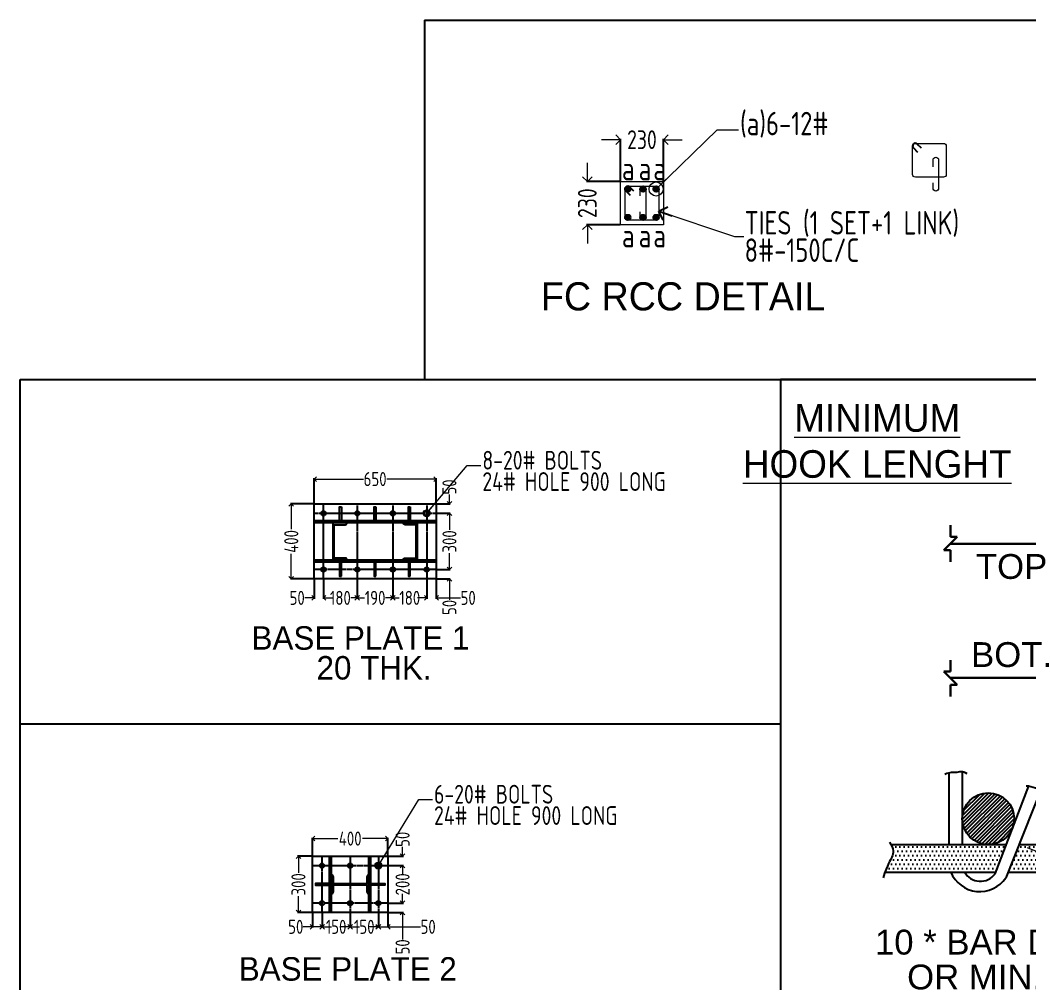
# Model space of a CAD drawing. Header units: millimetres. Extents: x 3470347 to 5996549, y -3470518 to 17149644.
# Drawn here: x 4621211 to 4642728, y 6873814 to 6894353 of the extents above; entities that cross this region are included whole.
import ezdxf

# ---------------------------------------------------------------- set-up
doc = ezdxf.new("R2010")
doc.units = ezdxf.units.MM
doc.header["$MEASUREMENT"] = 0
doc.header["$PDMODE"] = 35
doc.header["$PDSIZE"] = -5
doc.linetypes.add('$AUDIT_BAD_LTYPE8', pattern=[0])
doc.linetypes.add('CENTERX2', pattern=[4, 2.5, -0.5, 0.5, -0.5])
doc.layers.get('0').update_dxf_attribs({"linetype": 'CONTINUOUS', "lineweight": 25})
doc.layers.get('DEFPOINTS').update_dxf_attribs({"linetype": 'CONTINUOUS', "lineweight": 25})
for name, color, linetype, lineweight in [('6 TEXT', 7, 'CONTINUOUS', 25), ('DIMENSION', 11, 'CONTINUOUS', 15), ('rDIMension', 1, 'CONTINUOUS', 18), ('rRCC 2', 40, 'CONTINUOUS', 15), ('rREINF 1', 1, 'CONTINUOUS', 25), ('rREINF 2', 4, 'CONTINUOUS', 25)]:
    doc.layers.add(name, color=color, linetype=linetype, lineweight=lineweight)
doc.layers.add('GF-COL', color=12, linetype='CONTINUOUS')
doc.styles.add('DIM', font='geniso.shx', dxfattribs={"width": 0.85})
doc.styles.get("Standard").update_dxf_attribs({"font": ''})
doc.styles.add('style1', font='arial.ttf', dxfattribs={"height": 8})
doc.styles.get('Standard').set_extended_font_data('AR CENA')
doc.dimstyles.new('ST-150', dxfattribs={"dimscale": 75, "dimtxt": 3, "dimasz": 2, "dimexe": 0.18, "dimexo": 0.0625, "dimgap": 0.2, "dimtad": 0, "dimdec": 0, "dimlfac": 2, "dimzin": 0, "dimdsep": 46, "dimtxsty": 'DIM', "dimblk": 'OPEN90', "dimcen": 0.09, "dimclrd": 256, "dimclrt": 7, "dimadec": 0, "dimazin": 0, "dimtfac": 1, "dimtdec": 0, "dimtofl": 0, "dimtmove": 0, "dimatfit": 3, "dimldrblk": 'OPEN90', "dimfxl": 1, "dimtolj": 1, "dimtzin": 0, "dimlwd": -1, "dimarcsym": 0})
doc.dimstyles.new('ST-25', dxfattribs={"dimscale": 100, "dimtxt": 2.5, "dimasz": 2, "dimexe": 0.18, "dimexo": 0.0625, "dimgap": 0.2, "dimtad": 0, "dimdec": 0, "dimlfac": 0.25, "dimzin": 0, "dimdsep": 46, "dimtxsty": 'DIM', "dimblk": 'OPEN90', "dimcen": 0.09, "dimclrd": 256, "dimclrt": 7, "dimadec": 0, "dimazin": 0, "dimtfac": 1, "dimtdec": 0, "dimtofl": 0, "dimtmove": 0, "dimatfit": 3, "dimldrblk": 'OPEN90', "dimfxl": 1, "dimtolj": 1, "dimtzin": 0, "dimlwd": -1, "dimarcsym": 0})

# ---------------------------------------------------------------- blocks, each defined once
blk = doc.blocks.new('T')
at = {"ltscale": 0.25}
h = blk.add_hatch(dxfattribs=at)
h.set_pattern_fill('DOTS', color=256, scale=25, style=0)
h.set_pattern_definition([(0, (364628.7036, 134455.7945), (0.78125, 1.5625), [0, -1.5625])])
h.paths.add_polyline_path([(344212.47, 142257.22), (344211.86, 142255.65), (344211.51, 142252.5), (344210.21, 142251.09), (344210.2, 142251.07), (344209.84, 142250.38), (344208.66, 142247.3), (344248.66, 142247.3), (344252.48, 142257.22)])
h.paths.add_polyline_path([(344281.43, 142247.3), (344281.46, 142247.36), (344282.39, 142250.37), (344283.03, 142251.06), (344284.47, 142254.82), (344284.46, 142255.14), (344284.33, 142255.82), (344284.07, 142256.56), (344283.74, 142257.22), (344257.22, 142257.22), (344253.29, 142247.3)])
at = {"layer": 'GF-COL'}
h = blk.add_hatch(dxfattribs=at)
h.set_pattern_fill('ANSI31', color=6, scale=7.5, style=0)
h.set_pattern_definition([(45, (220759.7722, 92928.574), (-0.6629126074, 0.6629126074), [])])
h.paths.add_polyline_path([(344236.71, 142264.79, 0.906986), (344255.3, 142266.61, 0.906986), (344236.71, 142268.43)])
at = {"color": 2, "linetype": '$AUDIT_BAD_LTYPE8', "lineweight": 30}
for p, q in [((344232.3, 142372.9), (344232.3, 142368.7)), ((344234.7, 142368.7), (344229.9, 142363.9)), ((344232.3, 142368.7), (344234.7, 142368.7)), ((344232.13, 142366.13), (344275.72, 142366.13)), ((344232.3, 142363.9), (344229.9, 142363.9)), ((344232.3, 142359.7), (344232.3, 142363.9)), ((344232.3, 142324.1), (344232.3, 142319.9)), ((344232.3, 142319.9), (344229.9, 142319.9)), ((344234.7, 142315.1), (344229.9, 142319.9)), ((344232.13, 142317.67), (344275.72, 142317.67)), ((344232.3, 142310.9), (344232.3, 142315.1)), ((344232.3, 142315.1), (344234.7, 142315.1))]:
    blk.add_line(p, q, dxfattribs=at)
at = {"layer": 'DIMENSION', "color": 7, "lineweight": 9}
blk.add_line((344260.01, 142256.12), (344293.66, 142242.8), dxfattribs=at)
at = {"layer": 'GF-COL', "color": 5}
for p, q in [((344231.63, 142283.29), (344231.63, 142257.22)), ((344236.51, 142283.7), (344236.51, 142257.22)), ((344248.41, 142246.63), (344260.66, 142278.48)), ((344252.46, 142245.21), (344265.2, 142277.39))]:
    blk.add_line(p, q, dxfattribs=at)
at = {"layer": 'GF-COL', "color": 3}
for p, q in [((344210.68, 142257.22), (344252.48, 142257.22)), ((344257.22, 142257.22), (344283.74, 142257.22)), ((344208.55, 142247.3), (344248.66, 142247.3)), ((344253.29, 142247.3), (344281.49, 142247.3))]:
    blk.add_line(p, q, dxfattribs=at)
at = {"layer": 'GF-COL', "color": 5}
for points in [[(344230.17, 142282.78), (344230.95, 142283.09), (344231.62, 142283.28), (344232.19, 142283.39), (344232.68, 142283.44), (344233.12, 142283.45), (344233.52, 142283.44), (344233.9, 142283.43), (344234.29, 142283.45), (344234.7, 142283.51), (344235.14, 142283.59), (344235.6, 142283.66), (344236.08, 142283.71), (344236.58, 142283.69), (344237.09, 142283.59), (344237.62, 142283.38), (344238.16, 142283.03)], [(344259.62, 142278.57), (344260.55, 142278.5), (344261.4, 142278.33), (344262.23, 142278.09), (344263.1, 142277.83), (344264.06, 142277.58), (344265.16, 142277.39), (344266.47, 142277.3)]]:
    blk.add_lwpolyline(points, dxfattribs=at)
at = {"layer": 'GF-COL', "color": 3}
blk.add_lwpolyline([(344210.11, 142258.1), (344210.68, 142257.22), (344211.09, 142256.42), (344211.35, 142255.68), (344211.48, 142255), (344211.5, 142254.38), (344211.43, 142253.79), (344211.28, 142253.24), (344211.07, 142252.72), (344210.82, 142252.22), (344210.53, 142251.68), (344210.2, 142251.07), (344209.82, 142250.33), (344209.39, 142249.42), (344208.92, 142248.29), (344208.4, 142246.88), (344207.83, 142245.15)], dxfattribs=at)
blk.add_circle((344245.92, 142266.61), 9.38, dxfattribs=at)
at = {"layer": 'GF-COL', "color": 5}
for centre, radius, start, end in [((344242.9, 142251.58), 11.38, 202.1069, 325.9926), ((344243.07, 142250.58), 6.64, 209.6594, 323.4937)]:
    blk.add_arc(centre, radius, start, end, dxfattribs=at)
at = {"color": 72, "linetype": '$AUDIT_BAD_LTYPE8', "lineweight": 18, "insert": (344254.38, 142416.78, -4252.9), "char_height": 10, "attachment_point": 3}
blk.add_mtext('\\pxqc;{\\LMINIMUM \\PHOOK LENGHT}', dxfattribs=at)
at = {"layer": '6 TEXT', "color": 72, "style": 'style1'}
for s, p in [('10 * BAR DIA.', (344204.9, 142217.4)), ('OR MIN.3"', (344216.55, 142204.77))]:
    blk.add_text(s, height=9, dxfattribs=at).set_placement(p)
at = {"layer": '6 TEXT', "color": 72, "char_height": 9, "attachment_point": 8, "style": 'style1'}
for s, insert in [('TOP', (344254.38, 142353.36, 4497.41)), ('BOT.', (344254.38, 142321.44, 4497.41))]:
    blk.add_mtext(s, dxfattribs=dict(at, insert=insert))
blk = doc.blocks.new('_Open90')
at = {"color": 0, "linetype": 'ByBlock', "lineweight": -2}
for p, q in [((0, 0), (-1, 0)), ((-0.5, 0.5), (0, 0)), ((0, 0), (-0.5, -0.5))]:
    blk.add_line(p, q, dxfattribs=at)
blk = doc.blocks.new('*D483')
at = {"layer": 'DEFPOINTS', "color": 0}
for p in [(4630075, 6884572), (4627475, 6884043), (4630075, 6884043)]:
    blk.add_point(p, dxfattribs=at)
at = {"layer": 'rDIMension', "color": 0, "lineweight": -2}
for p, q in [((4627475, 6884049), (4627475, 6884590)), ((4630075, 6884049), (4630075, 6884590))]:
    blk.add_line(p, q, dxfattribs=at)
at = {"layer": 'rDIMension'}
for p, q in [((4627575, 6884572), (4628525, 6884572)), ((4629975, 6884572), (4629024, 6884572))]:
    blk.add_line(p, q, dxfattribs=at)
at = {"layer": 'rDIMension', "xscale": 100, "yscale": 100, "zscale": 100, "rotation": 180}
blk.add_blockref('_Open90', (4627475, 6884572), dxfattribs=at)
at = {"layer": 'rDIMension', "xscale": 100, "yscale": 100, "zscale": 100}
blk.add_blockref('_Open90', (4630075, 6884572), dxfattribs=at)
at = {"layer": 'rDIMension', "color": 7, "insert": (4628775, 6884572), "char_height": 300, "attachment_point": 5, "style": 'DIM'}
blk.add_mtext('\\A1;650', dxfattribs=at)
blk = doc.blocks.new('*D484')
at = {"layer": 'DEFPOINTS', "color": 0}
for p in [(4627475, 6884043), (4626989, 6882443), (4627475, 6882443)]:
    blk.add_point(p, dxfattribs=at)
at = {"layer": 'rDIMension', "color": 0, "lineweight": -2}
for p, q in [((4627468, 6884043), (4626971, 6884043)), ((4627468, 6882443), (4626971, 6882443))]:
    blk.add_line(p, q, dxfattribs=at)
at = {"layer": 'rDIMension'}
for p, q in [((4626989, 6883943), (4626989, 6883505)), ((4626989, 6882543), (4626989, 6882981))]:
    blk.add_line(p, q, dxfattribs=at)
at = {"layer": 'rDIMension', "xscale": 100, "yscale": 100, "zscale": 100}
for p, rotation in [((4626989, 6884043), 90), ((4626989, 6882443), 270)]:
    blk.add_blockref('_Open90', p, dxfattribs=dict(at, rotation=rotation))
at = {"layer": 'rDIMension', "color": 7, "insert": (4626989, 6883243), "char_height": 300, "attachment_point": 5, "rotation": 90, "style": 'DIM'}
blk.add_mtext('\\A1;400', dxfattribs=at)
blk = doc.blocks.new('*D485')
at = {"layer": 'DEFPOINTS', "color": 0}
for p in [(4627475, 6882443), (4627675, 6882443), (4627475, 6882040)]:
    blk.add_point(p, dxfattribs=at)
at = {"layer": 'rDIMension', "color": 0, "lineweight": -2}
for p, q in [((4627475, 6882437), (4627475, 6882022)), ((4627675, 6882437), (4627675, 6882022))]:
    blk.add_line(p, q, dxfattribs=at)
at = {"layer": 'rDIMension'}
for p, q in [((4627375, 6882040), (4627275, 6882040)), ((4627775, 6882040), (4627875, 6882040))]:
    blk.add_line(p, q, dxfattribs=at)
at = {"layer": 'rDIMension', "xscale": 100, "yscale": 100, "zscale": 100}
blk.add_blockref('_Open90', (4627475, 6882040), dxfattribs=at)
at = {"layer": 'rDIMension', "xscale": 100, "yscale": 100, "zscale": 100, "rotation": 180}
blk.add_blockref('_Open90', (4627675, 6882040), dxfattribs=at)
at = {"layer": 'rDIMension', "color": 7, "insert": (4627114, 6882040), "char_height": 300, "attachment_point": 5, "style": 'DIM'}
blk.add_mtext('\\A1;50', dxfattribs=at)
blk = doc.blocks.new('*D486')
at = {"layer": 'DEFPOINTS', "color": 0}
for p in [(4627675, 6882443), (4628396, 6882443), (4628396, 6882040)]:
    blk.add_point(p, dxfattribs=at)
at = {"layer": 'rDIMension', "color": 0, "lineweight": -2}
for p, q in [((4627675, 6882437), (4627675, 6882022)), ((4628396, 6882437), (4628396, 6882022))]:
    blk.add_line(p, q, dxfattribs=at)
at = {"layer": 'rDIMension'}
for p, q in [((4627775, 6882040), (4627811, 6882040)), ((4628296, 6882040), (4628259, 6882040))]:
    blk.add_line(p, q, dxfattribs=at)
at = {"layer": 'rDIMension', "xscale": 100, "yscale": 100, "zscale": 100, "rotation": 180}
blk.add_blockref('_Open90', (4627675, 6882040), dxfattribs=at)
at = {"layer": 'rDIMension', "xscale": 100, "yscale": 100, "zscale": 100}
blk.add_blockref('_Open90', (4628396, 6882040), dxfattribs=at)
at = {"layer": 'rDIMension', "color": 7, "insert": (4628035, 6882040), "char_height": 300, "attachment_point": 5, "style": 'DIM'}
blk.add_mtext('\\A1;180', dxfattribs=at)
blk = doc.blocks.new('*D487')
at = {"layer": 'DEFPOINTS', "color": 0}
for p in [(4628396, 6882443), (4629154, 6882443), (4629154, 6882040)]:
    blk.add_point(p, dxfattribs=at)
at = {"layer": 'rDIMension', "color": 0, "lineweight": -2}
for p, q in [((4628396, 6882437), (4628396, 6882022)), ((4629154, 6882437), (4629154, 6882022))]:
    blk.add_line(p, q, dxfattribs=at)
at = {"layer": 'rDIMension'}
for p, q in [((4628496, 6882040), (4628551, 6882040)), ((4629054, 6882040), (4629000, 6882040))]:
    blk.add_line(p, q, dxfattribs=at)
at = {"layer": 'rDIMension', "xscale": 100, "yscale": 100, "zscale": 100, "rotation": 180}
blk.add_blockref('_Open90', (4628396, 6882040), dxfattribs=at)
at = {"layer": 'rDIMension', "xscale": 100, "yscale": 100, "zscale": 100}
blk.add_blockref('_Open90', (4629154, 6882040), dxfattribs=at)
at = {"layer": 'rDIMension', "color": 7, "insert": (4628775, 6882040), "char_height": 300, "attachment_point": 5, "style": 'DIM'}
blk.add_mtext('\\A1;190', dxfattribs=at)
blk = doc.blocks.new('*D488')
at = {"layer": 'DEFPOINTS', "color": 0}
for p in [(4629153, 6882443), (4629875, 6882443), (4629875, 6882040)]:
    blk.add_point(p, dxfattribs=at)
at = {"layer": 'rDIMension', "color": 0, "lineweight": -2}
for p, q in [((4629153, 6882437), (4629153, 6882022)), ((4629875, 6882437), (4629875, 6882022))]:
    blk.add_line(p, q, dxfattribs=at)
at = {"layer": 'rDIMension'}
for p, q in [((4629253, 6882040), (4629290, 6882040)), ((4629775, 6882040), (4629738, 6882040))]:
    blk.add_line(p, q, dxfattribs=at)
at = {"layer": 'rDIMension', "xscale": 100, "yscale": 100, "zscale": 100, "rotation": 180}
blk.add_blockref('_Open90', (4629153, 6882040), dxfattribs=at)
at = {"layer": 'rDIMension', "xscale": 100, "yscale": 100, "zscale": 100}
blk.add_blockref('_Open90', (4629875, 6882040), dxfattribs=at)
at = {"layer": 'rDIMension', "color": 7, "insert": (4629514, 6882040), "char_height": 300, "attachment_point": 5, "style": 'DIM'}
blk.add_mtext('\\A1;180', dxfattribs=at)
blk = doc.blocks.new('*D489')
at = {"layer": 'DEFPOINTS', "color": 0}
for p in [(4629875, 6882443), (4630075, 6882443), (4630075, 6882040)]:
    blk.add_point(p, dxfattribs=at)
at = {"layer": 'rDIMension', "color": 0, "lineweight": -2}
for p, q in [((4629875, 6882437), (4629875, 6882022)), ((4630075, 6882437), (4630075, 6882022))]:
    blk.add_line(p, q, dxfattribs=at)
at = {"layer": 'rDIMension'}
for p, q in [((4629775, 6882040), (4629675, 6882040)), ((4630175, 6882040), (4630598, 6882040))]:
    blk.add_line(p, q, dxfattribs=at)
at = {"layer": 'rDIMension', "xscale": 100, "yscale": 100, "zscale": 100}
blk.add_blockref('_Open90', (4629875, 6882040), dxfattribs=at)
at = {"layer": 'rDIMension', "xscale": 100, "yscale": 100, "zscale": 100, "rotation": 180}
blk.add_blockref('_Open90', (4630075, 6882040), dxfattribs=at)
at = {"layer": 'rDIMension', "color": 7, "insert": (4630758, 6882040), "char_height": 300, "attachment_point": 5, "style": 'DIM'}
blk.add_mtext('\\A1;50', dxfattribs=at)
blk = doc.blocks.new('*D490')
at = {"layer": 'DEFPOINTS', "color": 0}
for p in [(4630075, 6884043), (4630359, 6884043), (4630075, 6883843)]:
    blk.add_point(p, dxfattribs=at)
at = {"layer": 'rDIMension'}
for p, q in [((4630359, 6884143), (4630359, 6884243)), ((4630359, 6883743), (4630359, 6883643))]:
    blk.add_line(p, q, dxfattribs=at)
at = {"layer": 'rDIMension', "color": 0, "lineweight": -2}
for p, q in [((4630081, 6884043), (4630377, 6884043)), ((4630081, 6883843), (4630377, 6883843))]:
    blk.add_line(p, q, dxfattribs=at)
at = {"layer": 'rDIMension', "xscale": 100, "yscale": 100, "zscale": 100}
for p, rotation in [((4630359, 6884043), 270), ((4630359, 6883843), 90)]:
    blk.add_blockref('_Open90', p, dxfattribs=dict(at, rotation=rotation))
at = {"layer": 'rDIMension', "color": 7, "insert": (4630359, 6884403), "char_height": 300, "attachment_point": 5, "rotation": 90, "style": 'DIM'}
blk.add_mtext('\\A1;50', dxfattribs=at)
blk = doc.blocks.new('*D491')
at = {"layer": 'DEFPOINTS', "color": 0}
for p in [(4630075, 6883843), (4630075, 6882643), (4630359, 6882643)]:
    blk.add_point(p, dxfattribs=at)
at = {"layer": 'rDIMension', "color": 0, "lineweight": -2}
for p, q in [((4630081, 6883843), (4630377, 6883843)), ((4630081, 6882643), (4630377, 6882643))]:
    blk.add_line(p, q, dxfattribs=at)
at = {"layer": 'rDIMension'}
for p, q in [((4630359, 6883743), (4630359, 6883492)), ((4630359, 6882743), (4630359, 6882993))]:
    blk.add_line(p, q, dxfattribs=at)
at = {"layer": 'rDIMension', "xscale": 100, "yscale": 100, "zscale": 100}
for p, rotation in [((4630359, 6883843), 90), ((4630359, 6882643), 270)]:
    blk.add_blockref('_Open90', p, dxfattribs=dict(at, rotation=rotation))
at = {"layer": 'rDIMension', "color": 7, "insert": (4630359, 6883243), "char_height": 300, "attachment_point": 5, "rotation": 90, "style": 'DIM'}
blk.add_mtext('\\A1;300', dxfattribs=at)
blk = doc.blocks.new('*D492')
at = {"layer": 'DEFPOINTS', "color": 0}
for p in [(4630075, 6882643), (4630075, 6882443), (4630359, 6882443)]:
    blk.add_point(p, dxfattribs=at)
at = {"layer": 'rDIMension'}
for p, q in [((4630359, 6882743), (4630359, 6882843)), ((4630359, 6882343), (4630359, 6881998))]:
    blk.add_line(p, q, dxfattribs=at)
at = {"layer": 'rDIMension', "color": 0, "lineweight": -2}
for p, q in [((4630081, 6882643), (4630377, 6882643)), ((4630081, 6882443), (4630377, 6882443))]:
    blk.add_line(p, q, dxfattribs=at)
at = {"layer": 'rDIMension', "xscale": 100, "yscale": 100, "zscale": 100}
for p, rotation in [((4630359, 6882643), 270), ((4630359, 6882443), 90)]:
    blk.add_blockref('_Open90', p, dxfattribs=dict(at, rotation=rotation))
at = {"layer": 'rDIMension', "color": 7, "insert": (4630359, 6881837), "char_height": 300, "attachment_point": 5, "rotation": 90, "style": 'DIM'}
blk.add_mtext('\\A1;50', dxfattribs=at)
blk = doc.blocks.new('*D493')
at = {"layer": 'DEFPOINTS', "color": 0}
for p in [(4629044, 6876909), (4627444, 6876534), (4629044, 6876534)]:
    blk.add_point(p, dxfattribs=at)
at = {"layer": 'rDIMension', "color": 0, "lineweight": -2}
for p, q in [((4627444, 6876540), (4627444, 6876927)), ((4629044, 6876540), (4629044, 6876927))]:
    blk.add_line(p, q, dxfattribs=at)
at = {"layer": 'rDIMension'}
for p, q in [((4627544, 6876909), (4627982, 6876909)), ((4628944, 6876909), (4628507, 6876909))]:
    blk.add_line(p, q, dxfattribs=at)
at = {"layer": 'rDIMension', "xscale": 100, "yscale": 100, "zscale": 100, "rotation": 180}
blk.add_blockref('_Open90', (4627444, 6876909), dxfattribs=at)
at = {"layer": 'rDIMension', "xscale": 100, "yscale": 100, "zscale": 100}
blk.add_blockref('_Open90', (4629044, 6876909), dxfattribs=at)
at = {"layer": 'rDIMension', "color": 7, "insert": (4628244, 6876909), "char_height": 300, "attachment_point": 5, "style": 'DIM'}
blk.add_mtext('\\A1;400', dxfattribs=at)
blk = doc.blocks.new('*D494')
at = {"layer": 'DEFPOINTS', "color": 0}
for p in [(4627444, 6876534), (4627141, 6875334), (4627444, 6875334)]:
    blk.add_point(p, dxfattribs=at)
at = {"layer": 'rDIMension', "color": 0, "lineweight": -2}
for p, q in [((4627438, 6876534), (4627123, 6876534)), ((4627438, 6875334), (4627123, 6875334))]:
    blk.add_line(p, q, dxfattribs=at)
at = {"layer": 'rDIMension'}
for p, q in [((4627141, 6876434), (4627141, 6876183)), ((4627141, 6875434), (4627141, 6875684))]:
    blk.add_line(p, q, dxfattribs=at)
at = {"layer": 'rDIMension', "xscale": 100, "yscale": 100, "zscale": 100}
for p, rotation in [((4627141, 6876534), 90), ((4627141, 6875334), 270)]:
    blk.add_blockref('_Open90', p, dxfattribs=dict(at, rotation=rotation))
at = {"layer": 'rDIMension', "color": 7, "insert": (4627141, 6875934), "char_height": 300, "attachment_point": 5, "rotation": 90, "style": 'DIM'}
blk.add_mtext('\\A1;300', dxfattribs=at)
blk = doc.blocks.new('*D495')
at = {"layer": 'DEFPOINTS', "color": 0}
for p in [(4627444, 6875334), (4627644, 6875334), (4627444, 6875029)]:
    blk.add_point(p, dxfattribs=at)
at = {"layer": 'rDIMension', "color": 0, "lineweight": -2}
for p, q in [((4627444, 6875327), (4627444, 6875011)), ((4627644, 6875327), (4627644, 6875011))]:
    blk.add_line(p, q, dxfattribs=at)
at = {"layer": 'rDIMension'}
for p, q in [((4627344, 6875029), (4627244, 6875029)), ((4627744, 6875029), (4627844, 6875029))]:
    blk.add_line(p, q, dxfattribs=at)
at = {"layer": 'rDIMension', "xscale": 100, "yscale": 100, "zscale": 100}
blk.add_blockref('_Open90', (4627444, 6875029), dxfattribs=at)
at = {"layer": 'rDIMension', "xscale": 100, "yscale": 100, "zscale": 100, "rotation": 180}
blk.add_blockref('_Open90', (4627644, 6875029), dxfattribs=at)
at = {"layer": 'rDIMension', "color": 7, "insert": (4627084, 6875029), "char_height": 300, "attachment_point": 5, "style": 'DIM'}
blk.add_mtext('\\A1;50', dxfattribs=at)
blk = doc.blocks.new('*D496')
at = {"layer": 'DEFPOINTS', "color": 0}
for p in [(4627644, 6875334), (4628244, 6875334), (4628244, 6875029)]:
    blk.add_point(p, dxfattribs=at)
at = {"layer": 'rDIMension', "color": 0, "lineweight": -2}
for p, q in [((4627644, 6875327), (4627644, 6875011)), ((4628244, 6875327), (4628244, 6875011))]:
    blk.add_line(p, q, dxfattribs=at)
at = {"layer": 'rDIMension'}
for p, q in [((4627544, 6875029), (4627444, 6875029)), ((4628344, 6875029), (4628444, 6875029))]:
    blk.add_line(p, q, dxfattribs=at)
at = {"layer": 'rDIMension', "xscale": 100, "yscale": 100, "zscale": 100}
blk.add_blockref('_Open90', (4627644, 6875029), dxfattribs=at)
at = {"layer": 'rDIMension', "xscale": 100, "yscale": 100, "zscale": 100, "rotation": 180}
blk.add_blockref('_Open90', (4628244, 6875029), dxfattribs=at)
at = {"layer": 'rDIMension', "color": 7, "insert": (4627944, 6875029), "char_height": 300, "attachment_point": 5, "style": 'DIM'}
blk.add_mtext('\\A1;150', dxfattribs=at)
blk = doc.blocks.new('*D497')
at = {"layer": 'DEFPOINTS', "color": 0}
for p in [(4628244, 6875334), (4628844, 6875334), (4628844, 6875029)]:
    blk.add_point(p, dxfattribs=at)
at = {"layer": 'rDIMension', "color": 0, "lineweight": -2}
for p, q in [((4628244, 6875327), (4628244, 6875011)), ((4628844, 6875327), (4628844, 6875011))]:
    blk.add_line(p, q, dxfattribs=at)
at = {"layer": 'rDIMension'}
for p, q in [((4628144, 6875029), (4628044, 6875029)), ((4628944, 6875029), (4629044, 6875029))]:
    blk.add_line(p, q, dxfattribs=at)
at = {"layer": 'rDIMension', "xscale": 100, "yscale": 100, "zscale": 100}
blk.add_blockref('_Open90', (4628244, 6875029), dxfattribs=at)
at = {"layer": 'rDIMension', "xscale": 100, "yscale": 100, "zscale": 100, "rotation": 180}
blk.add_blockref('_Open90', (4628844, 6875029), dxfattribs=at)
at = {"layer": 'rDIMension', "color": 7, "insert": (4628544, 6875029), "char_height": 300, "attachment_point": 5, "style": 'DIM'}
blk.add_mtext('\\A1;150', dxfattribs=at)
blk = doc.blocks.new('*D498')
at = {"layer": 'DEFPOINTS', "color": 0}
for p in [(4628844, 6875334), (4629044, 6875334), (4629044, 6875029)]:
    blk.add_point(p, dxfattribs=at)
at = {"layer": 'rDIMension', "color": 0, "lineweight": -2}
for p, q in [((4628844, 6875327), (4628844, 6875011)), ((4629044, 6875327), (4629044, 6875011))]:
    blk.add_line(p, q, dxfattribs=at)
at = {"layer": 'rDIMension'}
for p, q in [((4628744, 6875029), (4628644, 6875029)), ((4629144, 6875029), (4629745, 6875029))]:
    blk.add_line(p, q, dxfattribs=at)
at = {"layer": 'rDIMension', "xscale": 100, "yscale": 100, "zscale": 100}
blk.add_blockref('_Open90', (4628844, 6875029), dxfattribs=at)
at = {"layer": 'rDIMension', "xscale": 100, "yscale": 100, "zscale": 100, "rotation": 180}
blk.add_blockref('_Open90', (4629044, 6875029), dxfattribs=at)
at = {"layer": 'rDIMension', "color": 7, "insert": (4629905, 6875029), "char_height": 300, "attachment_point": 5, "style": 'DIM'}
blk.add_mtext('\\A1;50', dxfattribs=at)
blk = doc.blocks.new('*D499')
at = {"layer": 'DEFPOINTS', "color": 0}
for p in [(4629044, 6876534), (4629361, 6876534), (4629044, 6876334)]:
    blk.add_point(p, dxfattribs=at)
at = {"layer": 'rDIMension'}
for p, q in [((4629361, 6876634), (4629361, 6876734)), ((4629361, 6876234), (4629361, 6876134))]:
    blk.add_line(p, q, dxfattribs=at)
at = {"layer": 'rDIMension', "color": 0, "lineweight": -2}
for p, q in [((4629050, 6876534), (4629379, 6876534)), ((4629050, 6876334), (4629379, 6876334))]:
    blk.add_line(p, q, dxfattribs=at)
at = {"layer": 'rDIMension', "xscale": 100, "yscale": 100, "zscale": 100}
for p, rotation in [((4629361, 6876534), 270), ((4629361, 6876334), 90)]:
    blk.add_blockref('_Open90', p, dxfattribs=dict(at, rotation=rotation))
at = {"layer": 'rDIMension', "color": 7, "insert": (4629361, 6876894), "char_height": 300, "attachment_point": 5, "rotation": 90, "style": 'DIM'}
blk.add_mtext('\\A1;50', dxfattribs=at)
blk = doc.blocks.new('*D500')
at = {"layer": 'DEFPOINTS', "color": 0}
for p in [(4629044, 6876334), (4629044, 6875534), (4629361, 6875534)]:
    blk.add_point(p, dxfattribs=at)
at = {"layer": 'rDIMension', "color": 0, "lineweight": -2}
for p, q in [((4629050, 6876334), (4629379, 6876334)), ((4629050, 6875534), (4629379, 6875534))]:
    blk.add_line(p, q, dxfattribs=at)
at = {"layer": 'rDIMension'}
for p, q in [((4629361, 6876234), (4629361, 6876183)), ((4629361, 6875634), (4629361, 6875684))]:
    blk.add_line(p, q, dxfattribs=at)
at = {"layer": 'rDIMension', "xscale": 100, "yscale": 100, "zscale": 100}
for p, rotation in [((4629361, 6876334), 90), ((4629361, 6875534), 270)]:
    blk.add_blockref('_Open90', p, dxfattribs=dict(at, rotation=rotation))
at = {"layer": 'rDIMension', "color": 7, "insert": (4629361, 6875934), "char_height": 300, "attachment_point": 5, "rotation": 90, "style": 'DIM'}
blk.add_mtext('\\A1;200', dxfattribs=at)
blk = doc.blocks.new('*D501')
at = {"layer": 'DEFPOINTS', "color": 0}
for p in [(4629044, 6875534), (4629044, 6875334), (4629361, 6875334)]:
    blk.add_point(p, dxfattribs=at)
at = {"layer": 'rDIMension'}
for p, q in [((4629361, 6875634), (4629361, 6875734)), ((4629361, 6875234), (4629361, 6874761))]:
    blk.add_line(p, q, dxfattribs=at)
at = {"layer": 'rDIMension', "color": 0, "lineweight": -2}
for p, q in [((4629050, 6875534), (4629379, 6875534)), ((4629050, 6875334), (4629379, 6875334))]:
    blk.add_line(p, q, dxfattribs=at)
at = {"layer": 'rDIMension', "xscale": 100, "yscale": 100, "zscale": 100}
for p, rotation in [((4629361, 6875534), 270), ((4629361, 6875334), 90)]:
    blk.add_blockref('_Open90', p, dxfattribs=dict(at, rotation=rotation))
at = {"layer": 'rDIMension', "color": 7, "insert": (4629361, 6874601), "char_height": 300, "attachment_point": 5, "rotation": 90, "style": 'DIM'}
blk.add_mtext('\\A1;50', dxfattribs=at)
blk = doc.blocks.new('*D526')
at = {"layer": 'DEFPOINTS', "color": 0}
for p in [(4634002, 6890912), (4633298, 6889992), (4634002, 6889992)]:
    blk.add_point(p, dxfattribs=at)
at = {"layer": 'rDIMension'}
for p, q in [((4633298, 6891112), (4633298, 6891312)), ((4633298, 6889792), (4633298, 6889592))]:
    blk.add_line(p, q, dxfattribs=at)
at = {"layer": 'rDIMension', "color": 0, "lineweight": -2}
for p, q in [((4633996, 6890912), (4633280, 6890912)), ((4633996, 6889992), (4633280, 6889992))]:
    blk.add_line(p, q, dxfattribs=at)
at = {"layer": 'rDIMension', "xscale": 200, "yscale": 200, "zscale": 200}
for p, rotation in [((4633298, 6890912), 270), ((4633298, 6889992), 90)]:
    blk.add_blockref('_Open90', p, dxfattribs=dict(at, rotation=rotation))
at = {"layer": 'rDIMension', "color": 7, "insert": (4633298, 6890452), "char_height": 400, "attachment_point": 5, "rotation": 90, "style": 'DIM'}
blk.add_mtext('\\A1;230', dxfattribs=at)
blk = doc.blocks.new('*D527')
at = {"layer": 'DEFPOINTS', "color": 0}
for p in [(4634922, 6891806), (4634002, 6890912), (4634922, 6890912)]:
    blk.add_point(p, dxfattribs=at)
at = {"layer": 'rDIMension'}
for p, q in [((4633802, 6891806), (4633602, 6891806)), ((4635122, 6891806), (4635322, 6891806))]:
    blk.add_line(p, q, dxfattribs=at)
at = {"layer": 'rDIMension', "color": 0, "lineweight": -2}
for p, q in [((4634002, 6890918), (4634002, 6891824)), ((4634922, 6890918), (4634922, 6891824))]:
    blk.add_line(p, q, dxfattribs=at)
at = {"layer": 'rDIMension', "xscale": 200, "yscale": 200, "zscale": 200}
blk.add_blockref('_Open90', (4634002, 6891806), dxfattribs=at)
at = {"layer": 'rDIMension', "xscale": 200, "yscale": 200, "zscale": 200, "rotation": 180}
blk.add_blockref('_Open90', (4634922, 6891806), dxfattribs=at)
at = {"layer": 'rDIMension', "color": 7, "insert": (4634462, 6891806), "char_height": 400, "attachment_point": 5, "style": 'DIM'}
blk.add_mtext('\\A1;230', dxfattribs=at)

msp = doc.modelspace()

# ---------------------------------------------------------------- hatches: boundary and pattern name
at = {"transparency": 33554559}
h = msp.add_hatch(color=1, dxfattribs=at)
h.dxf.hatch_style = 1
h.paths.add_polyline_path([(4627874.71, 6883642.87), (4627874.71, 6882842.87), (4628174.71, 6882842.87), (4628174.71, 6882848.47, 0.41421356), (4628134.71, 6882888.47), (4627899.11, 6882888.47), (4627899.11, 6883597.27), (4628134.71, 6883597.27, 0.41421356), (4628174.71, 6883637.27), (4628174.71, 6883642.87)])
h = msp.add_hatch(color=1, dxfattribs=at)
h.dxf.hatch_style = 1
h.paths.add_polyline_path([(4629374.71, 6883637.27, 0.41421356), (4629414.71, 6883597.27), (4629650.31, 6883597.27), (4629650.31, 6882888.47), (4629414.71, 6882888.47, 0.41421356), (4629374.71, 6882848.47), (4629374.71, 6882842.87), (4629674.71, 6882842.87), (4629674.71, 6883642.87), (4629374.71, 6883642.87)])
h = msp.add_hatch(color=1, dxfattribs=at)
h.dxf.hatch_style = 1
h.paths.add_polyline_path([(4628644.19, 6875733.69), (4628644.19, 6876133.69), (4628640.99, 6876133.69, 0.41421356), (4628600.99, 6876093.69), (4628600.99, 6875945.09), (4627887.39, 6875945.09), (4627887.39, 6876093.69, 0.41421356), (4627847.39, 6876133.69), (4627844.19, 6876133.69), (4627844.19, 6875733.69), (4627847.39, 6875733.69, 0.41421356), (4627887.39, 6875773.69), (4627887.39, 6875922.29), (4628600.99, 6875922.29), (4628600.99, 6875773.69, 0.41421356), (4628640.99, 6875733.69)])
at = {"layer": 'rREINF 2'}
h = msp.add_hatch(color=256, dxfattribs=at)
h.dxf.hatch_style = 1
h.paths.add_polyline_path([(4634217.53, 6890754.3, 1), (4634102.21, 6890754.3, 1)])
h = msp.add_hatch(color=256, dxfattribs=at)
h.dxf.hatch_style = 1
h.paths.add_polyline_path([(4634426.88, 6890754.3, -1), (4634542.21, 6890754.3, -1)])
h = msp.add_hatch(color=256, dxfattribs=at)
h.dxf.hatch_style = 1
h.paths.add_polyline_path([(4634706.88, 6890754.3, -1), (4634822.21, 6890754.3, -1)])
h = msp.add_hatch(color=256, dxfattribs=at)
h.dxf.hatch_style = 1
h.paths.add_polyline_path([(4634217.53, 6890149.62, -1), (4634102.21, 6890149.62, -1)])
h = msp.add_hatch(color=256, dxfattribs=at)
h.dxf.hatch_style = 1
h.paths.add_polyline_path([(4634426.88, 6890149.62, 1), (4634542.21, 6890149.62, 1)])
h = msp.add_hatch(color=256, dxfattribs=at)
h.dxf.hatch_style = 1
h.paths.add_polyline_path([(4634706.88, 6890149.62, 1), (4634822.21, 6890149.62, 1)])

# ---------------------------------------------------------------- linework, layer by layer
at = {"color": 8, "linetype": 'CENTERX2', "ltscale": 15}
for p, q in [((4627674.71, 6882442.87), (4627674.71, 6884042.87)), ((4628396.04, 6884042.87), (4628396.04, 6882442.87)), ((4629153.38, 6884042.87), (4629153.38, 6882442.87)), ((4629874.71, 6884042.87), (4629874.71, 6882442.87)), ((4627474.71, 6883842.87), (4630074.71, 6883842.87)), ((4630074.71, 6882642.87), (4627474.71, 6882642.87)), ((4627644.19, 6875333.69, 0), (4627644.19, 6876533.69, 0)), ((4628244.19, 6876533.69, 0), (4628244.19, 6875333.69, 0)), ((4628844.19, 6876533.69, 0), (4628844.19, 6875333.69, 0)), ((4627444.19, 6876333.69, 0), (4629044.19, 6876333.69, 0)), ((4629044.19, 6875533.69, 0), (4627444.19, 6875533.69, 0))]:
    msp.add_line(p, q, dxfattribs=at)
at = {"elevation": 0}
for points in [[(4629827.32, 6894352.62), (4643340.6, 6894352.62)], [(4629827.32, 6894352.62), (4629827.32, 6886693.64)], [(4621211.24, 6886693.64), (4637412.44, 6886693.64)], [(4621211.24, 6872566.38), (4621211.24, 6886693.64)], [(4629827.32, 6886693.64), (4643340.6, 6886693.64)], [(4621211.24, 6879352.19), (4637412.44, 6879352.19)]]:
    msp.add_lwpolyline(points, dxfattribs=at)
at = {"lineweight": 25, "elevation": 0}
msp.add_lwpolyline([(4637412.44, 6862889.9), (4656853.89, 6862889.9), (4656853.89, 6886693.64), (4637412.44, 6886693.64)], close=True, dxfattribs=at)
at = {"color": 5}
msp.add_lwpolyline([(4627474.71, 6882442.87), (4627474.71, 6884042.87), (4630074.71, 6884042.87), (4630074.71, 6882442.87)], close=True, dxfattribs=at)
at = {"color": 4}
for points in [[(4628059.02, 6883982.87), (4628059.02, 6883682.87), (4628019.02, 6883682.87), (4628019.02, 6883982.87)], [(4628792.35, 6883982.87), (4628792.35, 6883682.87), (4628752.35, 6883682.87), (4628752.35, 6883982.87)], [(4629525.69, 6883982.87), (4629525.69, 6883682.87), (4629485.69, 6883682.87), (4629485.69, 6883982.87)], [(4628059.02, 6882502.87), (4628059.02, 6882802.87), (4628019.02, 6882802.87), (4628019.02, 6882502.87)], [(4628792.35, 6882502.87), (4628792.35, 6882802.87), (4628752.35, 6882802.87), (4628752.35, 6882502.87)], [(4629525.69, 6882502.87), (4629525.69, 6882802.87), (4629485.69, 6882802.87), (4629485.69, 6882502.87)]]:
    msp.add_lwpolyline(points, close=True, dxfattribs=at)
for points in [[(4630074.71, 6883682.87), (4627474.71, 6883682.87)], [(4630074.71, 6883642.87), (4627474.71, 6883642.87)], [(4630074.71, 6882842.87), (4627474.71, 6882842.87)], [(4630074.71, 6882802.87), (4627474.71, 6882802.87)]]:
    msp.add_lwpolyline(points, dxfattribs=at)
at = {"color": 1}
for points in [[(4627899.11, 6882888.47), (4627899.11, 6883597.27), (4628134.71, 6883597.27, 0.41421356), (4628174.71, 6883637.27), (4628174.71, 6883642.87), (4627874.71, 6883642.87), (4627874.71, 6882842.87), (4628174.71, 6882842.87), (4628174.71, 6882848.47, 0.41421356), (4628134.71, 6882888.47)], [(4629650.31, 6882888.47), (4629650.31, 6883597.27), (4629414.71, 6883597.27, -0.41421356), (4629374.71, 6883637.27), (4629374.71, 6883642.87), (4629674.71, 6883642.87), (4629674.71, 6882842.87), (4629374.71, 6882842.87), (4629374.71, 6882848.47, -0.41421356), (4629414.71, 6882888.47)]]:
    msp.add_lwpolyline(points, format="xyb", close=True, dxfattribs=at)
at = {"color": 5, "elevation": 0}
msp.add_lwpolyline([(4627444.19, 6875333.69), (4627444.19, 6876533.69), (4629044.19, 6876533.69), (4629044.19, 6875333.69)], close=True, dxfattribs=at)
at = {"color": 4, "elevation": 0}
for points in [[(4627804.19, 6875333.69), (4627804.19, 6876533.69)], [(4627844.19, 6875333.69), (4627844.19, 6876533.69)], [(4628644.19, 6875333.69), (4628644.19, 6876533.69)], [(4628684.19, 6875333.69), (4628684.19, 6876533.69)]]:
    msp.add_lwpolyline(points, dxfattribs=at)
at = {"color": 1, "elevation": 0}
msp.add_lwpolyline([(4628600.99, 6875945.09), (4627887.39, 6875945.09), (4627887.39, 6876093.69, 0.41421356), (4627847.39, 6876133.69), (4627844.19, 6876133.69), (4627844.19, 6875733.69), (4627847.39, 6875733.69, 0.41421356), (4627887.39, 6875773.69), (4627887.39, 6875922.29), (4628600.99, 6875922.29), (4628600.99, 6875773.69, 0.41421356), (4628640.99, 6875733.69), (4628644.19, 6875733.69), (4628644.19, 6876133.69), (4628640.99, 6876133.69, 0.41421356), (4628600.99, 6876093.69)], format="xyb", close=True, dxfattribs=at)
at = {"color": 4, "elevation": 0}
for points in [[(4627804.19, 6875953.69), (4627504.19, 6875953.69), (4627504.19, 6875913.69), (4627804.19, 6875913.69)], [(4628684.19, 6875953.69), (4628984.19, 6875953.69), (4628984.19, 6875913.69), (4628684.19, 6875913.69)]]:
    msp.add_lwpolyline(points, close=True, dxfattribs=at)
at = {"color": 2}
for centre in [(4627674.71, 6883842.87), (4628396.04, 6883842.87), (4629153.38, 6883842.87), (4629874.71, 6883842.87), (4627674.71, 6882642.87), (4628396.04, 6882642.87), (4629153.38, 6882642.87), (4629874.71, 6882642.87), (4627644.19, 6876333.69, 0), (4628244.19, 6876333.69, 0), (4628844.19, 6876333.69, 0), (4627644.19, 6875533.69, 0), (4628244.19, 6875533.69, 0), (4628844.19, 6875533.69, 0)]:
    msp.add_circle(centre, 48, dxfattribs=at)
at = {"layer": 'rRCC 2', "color": 1}
for points in [[(4640228.68, 6891066.99), (4640228.68, 6891666.99, -0.41421356), (4640288.68, 6891726.99), (4640888.68, 6891726.99, -0.41421356), (4640948.68, 6891666.99), (4640948.68, 6891066.99, -0.41421356), (4640888.68, 6891006.99), (4640288.68, 6891006.99, -0.41421356)], [(4634102.21, 6890151.96), (4634102.21, 6890751.96, -0.41421356), (4634162.21, 6890811.96), (4634762.21, 6890811.96, -0.41421356), (4634822.21, 6890751.96), (4634822.21, 6890151.96, -0.41421356), (4634762.21, 6890091.96), (4634162.21, 6890091.96, -0.41421356)]]:
    msp.add_lwpolyline(points, format="xyb", close=True, dxfattribs=at)
for points in [[(4640664.81, 6891229.31), (4640664.81, 6891371.37, -0.41421356), (4640724.81, 6891431.37), (4640723.64, 6891431.37, -0.41421356), (4640783.64, 6891371.37), (4640783.64, 6890771.37, -0.41421356), (4640723.64, 6890711.37), (4640724.81, 6890711.37, -0.41421356), (4640664.81, 6890771.37), (4640664.81, 6890883.91)], [(4634423.38, 6890609.9), (4634423.38, 6890751.96, -0.41421356), (4634483.38, 6890811.96), (4634482.21, 6890811.96, -0.41421356), (4634542.21, 6890751.96), (4634542.21, 6890151.96, -0.41421356), (4634482.21, 6890091.96), (4634483.38, 6890091.96, -0.41421356), (4634423.38, 6890151.96), (4634423.38, 6890264.5)]]:
    msp.add_lwpolyline(points, format="xyb", dxfattribs=at)
at = {"layer": 'rRCC 2', "color": 6}
msp.add_lwpolyline([(4634002.21, 6889991.96), (4634002.21, 6890911.96), (4634922.21, 6890911.96), (4634922.21, 6889991.96)], close=True, dxfattribs=at)
at = {"layer": 'rREINF 1'}
for points in [[(4640416.84, 6891623.13), (4640328.72, 6891711.24, 1), (4640247.17, 6891629.7), (4640335.29, 6891541.58)], [(4634290.37, 6890708.1), (4634202.25, 6890796.21, 1), (4634120.7, 6890714.67), (4634208.82, 6890626.55)]]:
    msp.add_lwpolyline(points, format="xyb", dxfattribs=at)
at = {"layer": 'rREINF 2'}
for centre in [(4634159.87, 6890754.3), (4634484.55, 6890754.3), (4634764.55, 6890754.3), (4634159.87, 6890149.62), (4634484.55, 6890149.62), (4634764.55, 6890149.62)]:
    msp.add_circle(centre, 57.66, dxfattribs=at)

# ---------------------------------------------------------------- block references
at = {"color": 1, "ltscale": 0.5, "xscale": 58.83624041280731, "yscale": 58.83624041280731, "zscale": 58.83624041280731}
msp.add_blockref('T', (-15612294.35, -1493099.23, 0), dxfattribs=at)

# ---------------------------------------------------------------- texts
at = {"layer": 'rDIMension', "color": 7, "attachment_point": 4, "line_spacing_factor": 0.7, "style": 'DIM'}
for s, insert, char_height in [('\\A1;(a)6-12# ', (4636552.54, 6892125.14), 500), ('\\A1;a', (4634035.26, 6891189.15), 500), ('\\A1;a', (4634390.88, 6891189.15), 500), ('\\A1;a', (4634703.66, 6891189.15), 500), ('\\A1;TIES (1 SET+1 LINK)\\P8#-150C/C', (4636648.8, 6889742.35), 500), ('\\A1;a', (4634035.26, 6889758.36), 500), ('\\A1;a', (4634390.88, 6889758.36), 500), ('\\A1;a', (4634703.66, 6889758.36), 500), ('\\A1;8-20# BOLTS', (4631061.47, 6884973.71), 400), ('\\A1;24# HOLE 900 LONG', (4631061.47, 6884519.04), 400), ('\\A1;6-20# BOLTS', (4630030.95, 6877855.09, 0), 400), ('\\A1;24# HOLE 900 LONG', (4630030.95, 6877400.42, 0), 400)]:
    msp.add_mtext(s, dxfattribs=dict(at, insert=insert, char_height=char_height))
at = {"layer": 'rRCC 2'}
for s, height, p in [('FC RCC DETAIL', 600, (4632308.41, 6888166.85)), ('BASE PLATE 1', 500, (4626142.26, 6880935.25)), ('20 THK.', 500, (4627526.87, 6880299.77)), ('BASE PLATE 2', 500, (4625869.91, 6873881.85, 0))]:
    msp.add_text(s, height=height, dxfattribs=at).set_placement(p)

# ---------------------------------------------------------------- dimensions: what is measured, and where the dimension line sits
at = {"layer": 'rDIMension'}
for base, p1, p2, override, picture, middle in [((4634922.21, 6891806.3), (4634002.21, 6890911.96), (4634922.21, 6890911.96), {"dimtxt": 4}, '*D527', (4634462.21, 6891806.3)), ((4630074.71, 6884571.58), (4627474.71, 6884042.87), (4630074.71, 6884042.87), {"dimtxt": 3, "dimasz": 1, "dimblk": 'Open90'}, '*D483', (4628774.71, 6884571.58)), ((4627474.71, 6882040.31), (4627674.71, 6882442.87), (4627474.71, 6882442.87), {"dimtxt": 3, "dimasz": 1, "dimblk": 'Open90'}, '*D485', (4627114.36, 6882040.31)), ((4628396.04, 6882040.31), (4627674.71, 6882442.87), (4628396.04, 6882442.87), {"dimtxt": 3, "dimasz": 1, "dimblk": 'Open90'}, '*D486', (4628035.38, 6882040.31)), ((4629154.38, 6882040.31), (4628396.04, 6882442.87), (4629154.38, 6882442.87), {"dimtxt": 3, "dimasz": 1, "dimblk": 'Open90'}, '*D487', (4628775.21, 6882040.31)), ((4629874.71, 6882040.31), (4629153.38, 6882442.87), (4629874.71, 6882442.87), {"dimtxt": 3, "dimasz": 1, "dimblk": 'Open90'}, '*D488', (4629514.04, 6882040.31)), ((4629044.19, 6876908.5, 0), (4627444.19, 6876533.69, 0), (4629044.19, 6876533.69, 0), {"dimtxt": 3, "dimasz": 1, "dimblk": 'Open90'}, '*D493', (4628244.19, 6876908.5, 0)), ((4627444.19, 6875028.75, 0), (4627644.19, 6875333.69, 0), (4627444.19, 6875333.69, 0), {"dimtxt": 3, "dimasz": 1, "dimblk": 'Open90'}, '*D495', (4627083.84, 6875028.75, 0)), ((4628244.19, 6875028.75, 0), (4627644.19, 6875333.69, 0), (4628244.19, 6875333.69, 0), {"dimtxt": 3, "dimasz": 1, "dimblk": 'Open90'}, '*D496', (4627944.19, 6875028.75, 0)), ((4628844.19, 6875028.75, 0), (4628244.19, 6875333.69, 0), (4628844.19, 6875333.69, 0), {"dimtxt": 3, "dimasz": 1, "dimblk": 'Open90'}, '*D497', (4628544.19, 6875028.75, 0))]:
    dim = msp.add_linear_dim(base=base, p1=p1, p2=p2, dimstyle='ST-25', override=override, dxfattribs=at)
    dim.commit()
    dim.dimension.update_dxf_attribs({"geometry": picture, "text_midpoint": middle})
for base, p1, p2, override, picture, middle in [((4633297.78, 6889991.96), (4634002.21, 6890911.96), (4634002.21, 6889991.96), {"dimtxt": 4}, '*D526', (4633297.78, 6890451.96)), ((4630358.57, 6884042.87), (4630074.71, 6883842.87), (4630074.71, 6884042.87), {"dimtxt": 3, "dimasz": 1, "dimblk": 'Open90'}, '*D490', (4630358.57, 6884403.22)), ((4626989.01, 6882442.87), (4627474.71, 6884042.87), (4627474.71, 6882442.87), {"dimtxt": 3, "dimasz": 1, "dimblk": 'Open90'}, '*D484', (4626989.01, 6883242.87)), ((4630358.57, 6882642.87), (4630074.71, 6883842.87), (4630074.71, 6882642.87), {"dimtxt": 3, "dimasz": 1, "dimblk": 'Open90'}, '*D491', (4630358.57, 6883242.87)), ((4629360.66, 6876533.69, 0), (4629044.19, 6876333.69, 0), (4629044.19, 6876533.69, 0), {"dimtxt": 3, "dimasz": 1, "dimblk": 'Open90'}, '*D499', (4629360.66, 6876894.04, 0)), ((4627141.48, 6875333.69, 0), (4627444.19, 6876533.69, 0), (4627444.19, 6875333.69, 0), {"dimtxt": 3, "dimasz": 1, "dimblk": 'Open90'}, '*D494', (4627141.48, 6875933.69, 0)), ((4629360.66, 6875533.69, 0), (4629044.19, 6876333.69, 0), (4629044.19, 6875533.69, 0), {"dimtxt": 3, "dimasz": 1, "dimblk": 'Open90'}, '*D500', (4629360.66, 6875933.69, 0))]:
    dim = msp.add_linear_dim(base=base, p1=p1, p2=p2, angle=90, dimstyle='ST-25', override=override, dxfattribs=at)
    dim.commit()
    dim.dimension.update_dxf_attribs({"geometry": picture, "text_midpoint": middle})
for base, p1, p2, picture, middle in [((4630358.57, 6882442.87), (4630074.71, 6882642.87), (4630074.71, 6882442.87), '*D492', (4630358.57, 6881837.19)), ((4629360.66, 6875333.69, 0), (4629044.19, 6875533.69, 0), (4629044.19, 6875333.69, 0), '*D501', (4629360.66, 6874600.58, 0))]:
    dim = msp.add_linear_dim(base=base, p1=p1, p2=p2, angle=90, dimstyle='ST-25', override={"dimtxt": 3, "dimasz": 1, "dimblk": 'Open90'}, dxfattribs=at)
    dim.commit()
    dim.dimension.update_dxf_attribs({"geometry": picture, "text_midpoint": middle, "dimtype": 160})
for base, p1, p2, picture, middle in [((4630074.71, 6882040.31), (4629874.71, 6882442.87), (4630074.71, 6882442.87), '*D489', (4630758.44, 6882040.31)), ((4629044.19, 6875028.75, 0), (4628844.19, 6875333.69, 0), (4629044.19, 6875333.69, 0), '*D498', (4629904.92, 6875028.75, 0))]:
    dim = msp.add_linear_dim(base=base, p1=p1, p2=p2, dimstyle='ST-25', override={"dimtxt": 3, "dimasz": 1, "dimblk": 'Open90'}, dxfattribs=at)
    dim.commit()
    dim.dimension.update_dxf_attribs({"geometry": picture, "text_midpoint": middle, "dimtype": 160})

# ---------------------------------------------------------------- leaders
at = {"layer": 'rRCC 2', "annotation_type": 0, "has_hookline": 1, "hookline_direction": 0}
for points, override in [([(4634764.55, 6890754.3), (4636067.02, 6892015.27), (4636522.54, 6892015.27)], {"dimasz": 4, "dimldrblk": 'Origin'}), ([(4629874.71, 6883842.87), (4630737.18, 6884863.84), (4631031.47, 6884863.84)], {"dimasz": 2, "dimldrblk": 'Origin'}), ([(4628844.19, 6876333.69, 0), (4629706.66, 6877745.22, 0), (4630000.95, 6877745.22, 0)], {"dimasz": 2, "dimldrblk": 'Origin'})]:
    msp.add_leader(points, dimstyle='ST-150', override=override, dxfattribs=at)
at = {"layer": 'rRCC 2', "annotation_type": 0, "has_hookline": 1, "hookline_direction": 0, "text_width": 4634.46}
msp.add_leader([(4634822.21, 6890281.14), (4636433.56, 6889742.35), (4636633.8, 6889742.35)], dimstyle='ST-150', override={"dimasz": 4}, dxfattribs=at)

doc.saveas('drawing.dxf')
